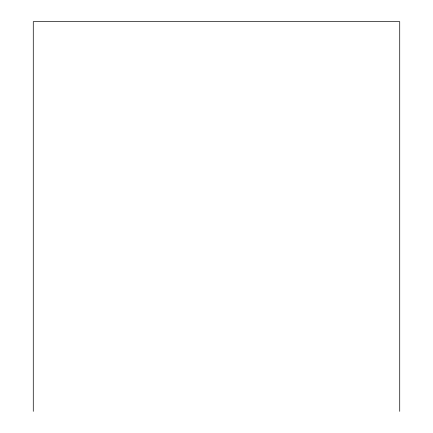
<?xml version="1.0" encoding="UTF-8"?>
<svg xmlns="http://www.w3.org/2000/svg" width="433" height="433" viewBox="0 0 433 433"><rect width="100%" height="100%" fill="white"/><g stroke="black" fill="none" stroke-linecap="round" stroke-linejoin="round"><path stroke-width="0.65" d="M399.724 411.35L399.724 21.65L33.276 21.65L33.276 411.35"/></g></svg>
